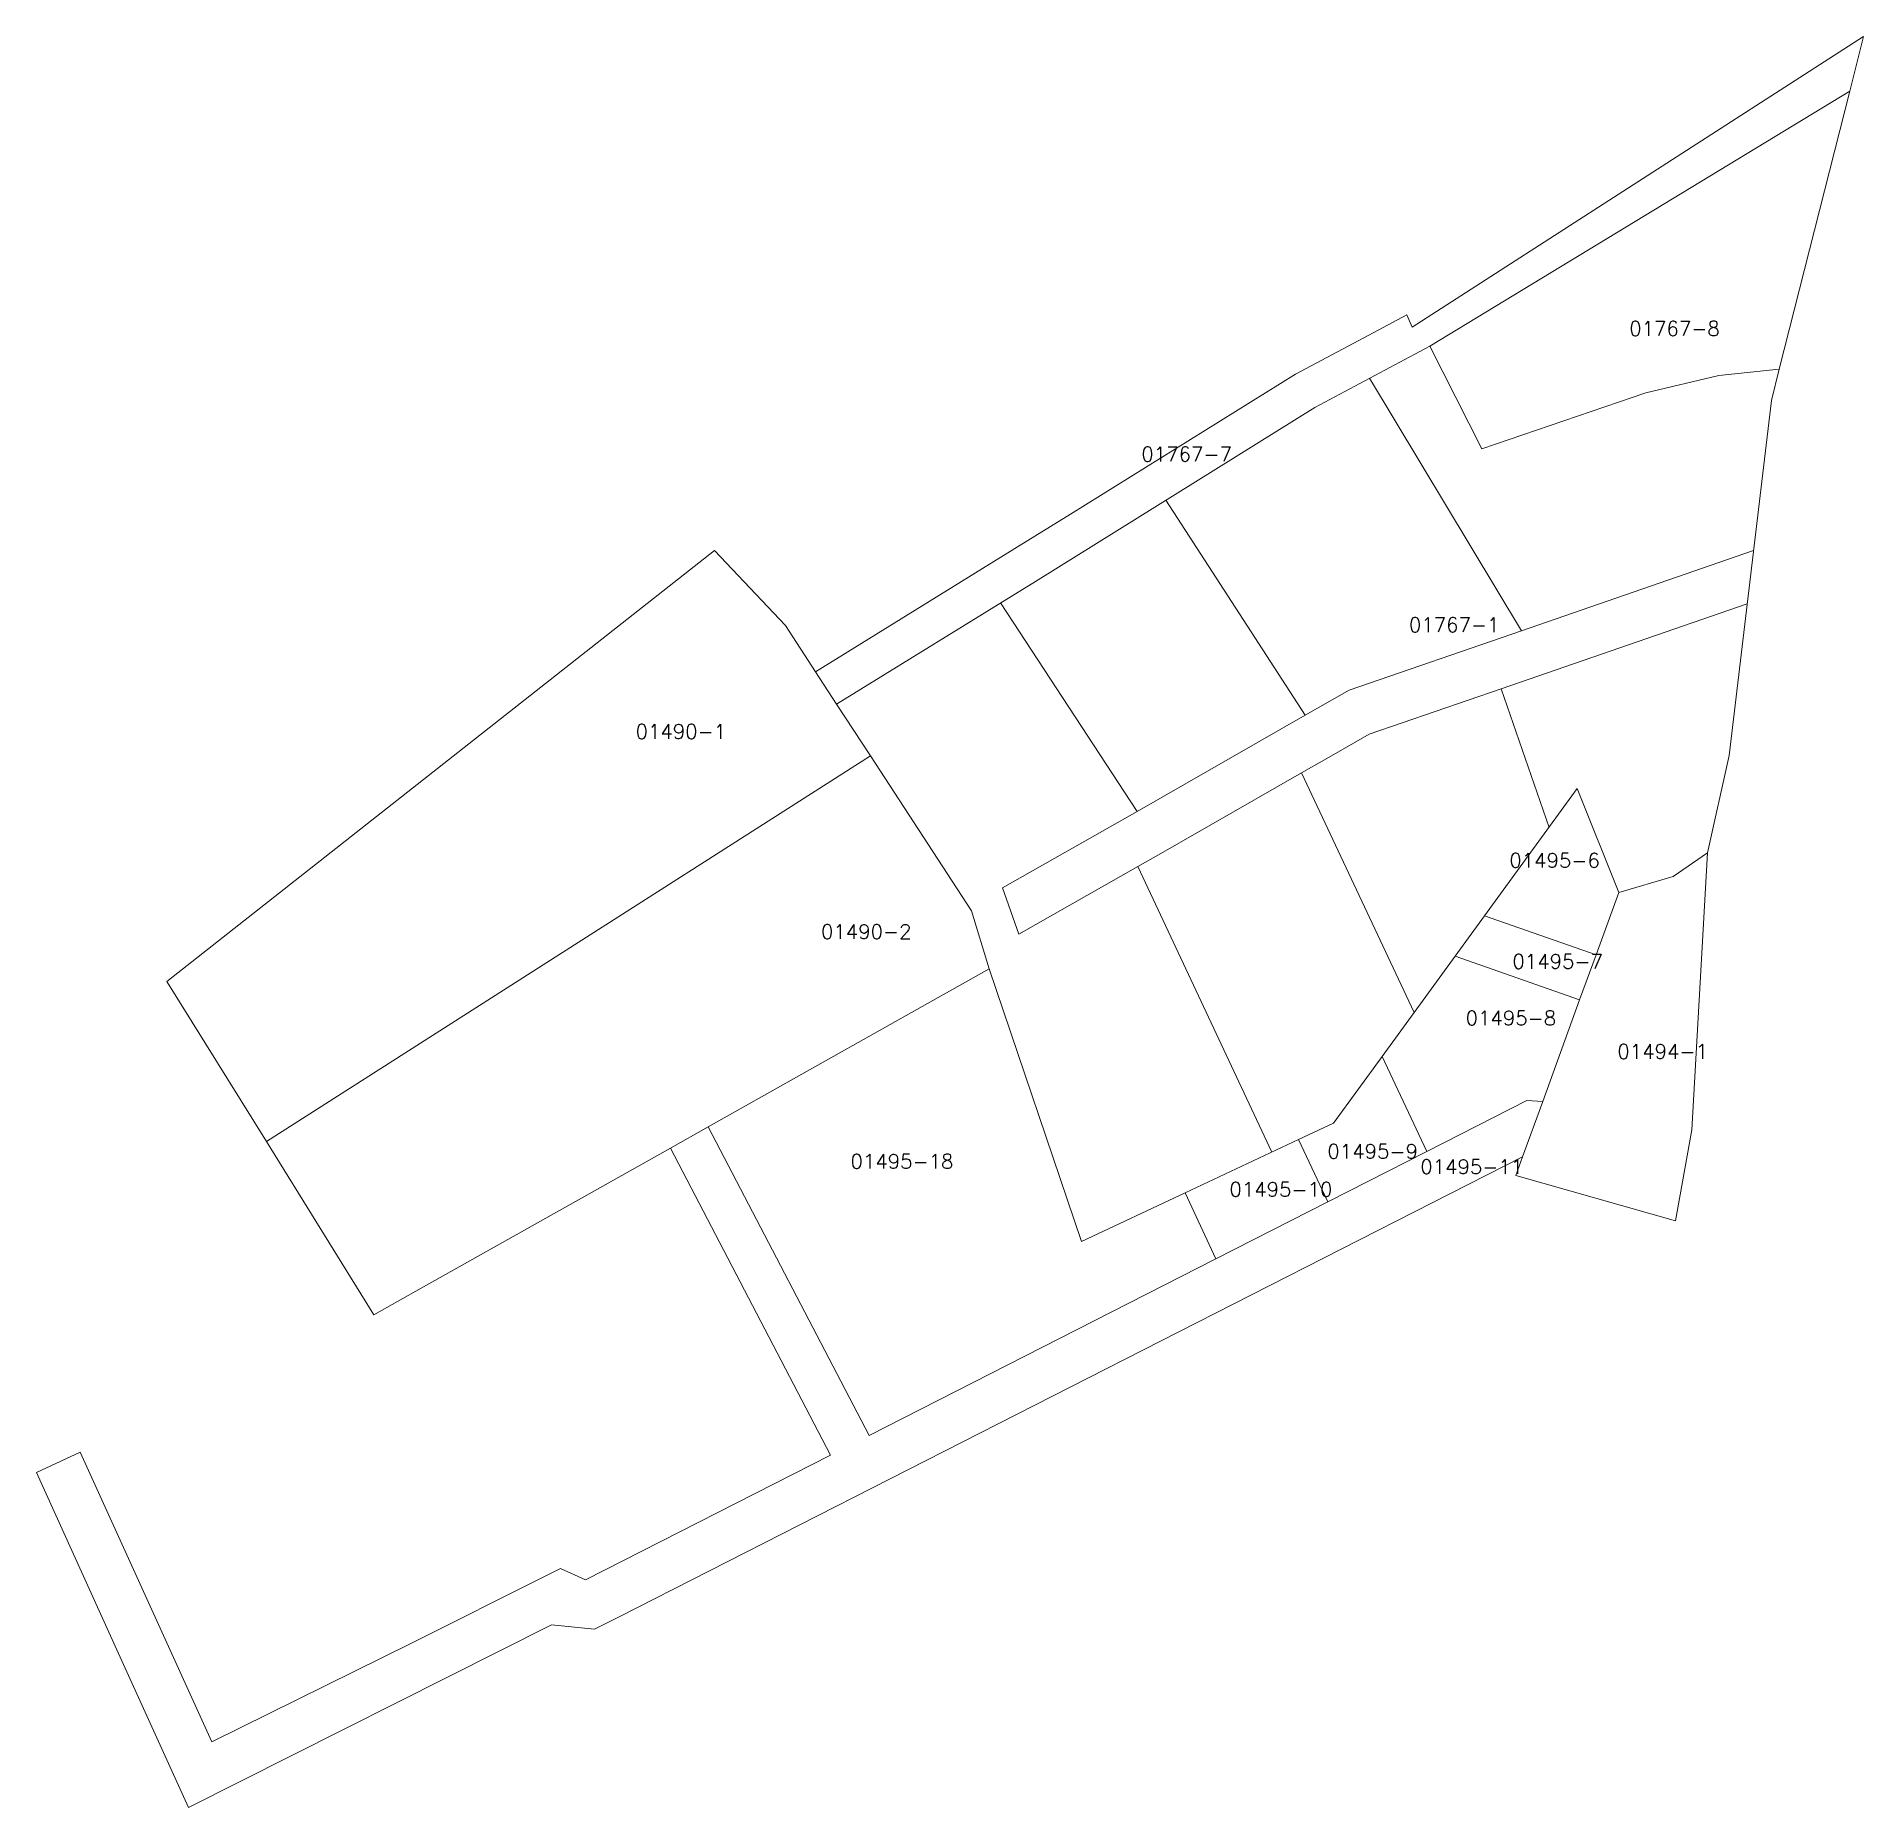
# Model space of a CAD drawing. Header units: metres. Extents: x 7508319 to 7508508, y 4691402 to 4691586.
import ezdxf

# ---------------------------------------------------------------- set-up
doc = ezdxf.new("R2010")
doc.units = ezdxf.units.M
for name, color, linetype, lineweight in [('Ndarjet', 1, 'Continuous', 0), ('Nr Parceles Baze', 7, 'Continuous', 0), ('Nr-Kojshi', 251, 'Continuous', 0), ('Parc-Kojshi', 251, 'Continuous', 0), ('Parcela Baze', 7, 'Continuous', 0)]:
    doc.layers.add(name, color=color, linetype=linetype, lineweight=lineweight)
doc.styles.get("Standard").update_dxf_attribs({"font": 'simplex.shx'})

msp = doc.modelspace()

# ---------------------------------------------------------------- linework, layer by layer
at = {"layer": 'Ndarjet', "elevation": 660.37, "flags": 128}
msp.add_lwpolyline([(7508472.51, 4691524.37), (7508456.76, 4691550.53)], dxfattribs=at)
at = {"layer": 'Ndarjet', "flags": 128}
for points in [[(7508450.08, 4691515.61), (7508435.64, 4691537.89)], [(7508496.57, 4691532.67), (7508472.51, 4691524.37), (7508454.66, 4691518.21), (7508450.08, 4691515.61), (7508432.66, 4691505.63), (7508418.73, 4691497.71), (7508420.42, 4691492.93), (7508432.75, 4691499.93), (7508435.14, 4691501.29), (7508449.72, 4691509.65), (7508452.56, 4691511.27), (7508456.73, 4691513.64), (7508470.41, 4691518.36), (7508495.91, 4691527.15)], [(7508432.66, 4691505.63), (7508418.51, 4691527.26)], [(7508470.41, 4691518.36), (7508475.37, 4691503.97)], [(7508449.72, 4691509.65), (7508461.38, 4691484.79)], [(7508432.75, 4691499.93), (7508446.63, 4691470.32)]]:
    msp.add_lwpolyline(points, dxfattribs=at)
at = {"layer": 'Parc-Kojshi'}
for points in [[(7508506.53, 4691580.3), (7508463.02, 4691553.87), (7508451.1, 4691547.5), (7508422.12, 4691529.48), (7508401.52, 4691516.76), (7508399.33, 4691520.11), (7508420.01, 4691532.88), (7508425.75, 4691536.45), (7508449.1, 4691550.97), (7508456.68, 4691555.01), (7508460.62, 4691557.12), (7508461.19, 4691555.82), (7508507.96, 4691585.95), (7508506.53, 4691580.3)], [(7508463.02, 4691553.87), (7508506.53, 4691580.3), (7508499.23, 4691551.48), (7508492.95, 4691550.82), (7508485.39, 4691549.04), (7508468.39, 4691543.21), (7508463.02, 4691553.87)], [(7508388.87, 4691532.69), (7508396.21, 4691524.9), (7508399.33, 4691520.11), (7508401.52, 4691516.76), (7508405.02, 4691511.4), (7508342.41, 4691471.42), (7508332.11, 4691488), (7508388.87, 4691532.69)], [(7508415.51, 4691495.32), (7508417.33, 4691489.34), (7508388.21, 4691472.96), (7508384.29, 4691470.75), (7508358.47, 4691456.23), (7508353.56, 4691453.47), (7508342.41, 4691471.42), (7508405.02, 4691511.4), (7508415.51, 4691495.32)], [(7508488.49, 4691463.2), (7508471.92, 4691467.92), (7508472.63, 4691469.85), (7508474.71, 4691475.59), (7508478.54, 4691486.11), (7508480.24, 4691490.78), (7508482.59, 4691497.24), (7508488.22, 4691498.89), (7508491.78, 4691501.33), (7508490.17, 4691472.62), (7508488.49, 4691463.2)], [(7508480.24, 4691490.78), (7508478.54, 4691486.11), (7508465.62, 4691490.62), (7508468.68, 4691494.82), (7508480.24, 4691490.78)], [(7508478.54, 4691486.11), (7508474.71, 4691475.59), (7508473.06, 4691475.67), (7508462.69, 4691470.39), (7508458.07, 4691480.24), (7508465.62, 4691490.62), (7508478.54, 4691486.11)], [(7508417.33, 4691489.34), (7508426.91, 4691461.07), (7508437.64, 4691466.1), (7508440.84, 4691459.27), (7508404.89, 4691440.97), (7508388.21, 4691472.96), (7508417.33, 4691489.34)], [(7508453.03, 4691473.32), (7508458.07, 4691480.24), (7508462.69, 4691470.39), (7508452.43, 4691465.17), (7508449.41, 4691471.62), (7508453.03, 4691473.32)], [(7508474.71, 4691475.59), (7508472.63, 4691469.85), (7508378.99, 4691422.17), (7508376.43, 4691420.87), (7508371.96, 4691421.33), (7508334.34, 4691402.4), (7508327.1, 4691418.36), (7508318.59, 4691437.11), (7508323.12, 4691439.23), (7508336.75, 4691409.21), (7508357.47, 4691419.42), (7508371.39, 4691426.42), (7508372.91, 4691427.18), (7508375.48, 4691425.99), (7508400.88, 4691438.93), (7508384.29, 4691470.75), (7508388.21, 4691472.96), (7508404.89, 4691440.97), (7508440.84, 4691459.27), (7508452.43, 4691465.17), (7508462.69, 4691470.39), (7508473.06, 4691475.67), (7508474.71, 4691475.59)], [(7508437.64, 4691466.1), (7508449.41, 4691471.62), (7508452.43, 4691465.17), (7508440.84, 4691459.27), (7508437.64, 4691466.1)]]:
    msp.add_lwpolyline(points, close=True, dxfattribs=at)
at = {"layer": 'Parcela Baze'}
for points in [[(7508417.33, 4691489.34), (7508415.51, 4691495.32), (7508405.02, 4691511.4), (7508401.52, 4691516.76), (7508422.12, 4691529.48), (7508451.1, 4691547.5), (7508463.02, 4691553.87), (7508468.39, 4691543.21), (7508485.39, 4691549.04), (7508492.95, 4691550.82), (7508499.23, 4691551.48), (7508498.41, 4691548.23), (7508494.05, 4691511.42), (7508491.78, 4691501.33), (7508488.22, 4691498.89), (7508482.59, 4691497.24), (7508478.28, 4691508.01), (7508468.68, 4691494.82), (7508465.62, 4691490.62), (7508458.07, 4691480.24), (7508453.03, 4691473.32), (7508449.41, 4691471.62), (7508437.64, 4691466.1), (7508426.91, 4691461.07), (7508417.33, 4691489.34)], [(7508478.28, 4691508.01), (7508482.59, 4691497.24), (7508480.24, 4691490.78), (7508468.68, 4691494.82), (7508478.28, 4691508.01)]]:
    msp.add_lwpolyline(points, close=True, dxfattribs=at)

# ---------------------------------------------------------------- texts
at = {"layer": 'Nr Parceles Baze'}
for s, p in [('01767-1', (7508460.84, 4691524.23)), ('01495-6', (7508471.25, 4691499.81))]:
    msp.add_text(s, height=1.5, dxfattribs=at).set_placement(p)
at = {"layer": 'Nr-Kojshi'}
for s, p in [('01767-8', (7508483.68, 4691554.94)), ('01767-7', (7508433.11, 4691541.92)), ('01490-1', (7508380.68, 4691513.17)), ('01490-2', (7508399.9, 4691492.43)), ('01495-7', (7508471.57, 4691489.34)), ('01495-8', (7508466.72, 4691483.47)), ('01494-1', (7508482.45, 4691480.01)), ('01495-18', (7508402.96, 4691468.62)), ('01495-9', (7508452.39, 4691469.66)), ('01495-11', (7508462.02, 4691468.06)), ('01495-10', (7508442.24, 4691465.71))]:
    msp.add_text(s, height=1.5, dxfattribs=at).set_placement(p)

doc.saveas('drawing.dxf')
